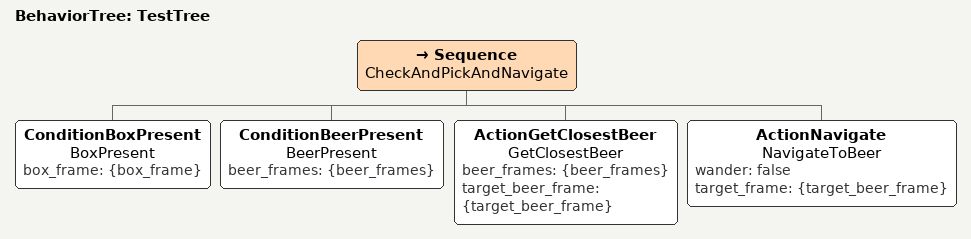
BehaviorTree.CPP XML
<root main_tree_to_execute="TestTree">
    <BehaviorTree ID="TestTree">
        <Sequence name="CheckAndPickAndNavigate">
            <!-- 1) Check for a box; writes “box_frame” -->
            <ConditionBoxPresent
                name="BoxPresent"
                box_frame="{box_frame}" />

            <!-- 2) Find all beers; writes vector “beer_frames” -->
            <ConditionBeerPresent
                name="BeerPresent"
                beer_frames="{beer_frames}" />

            <!-- 3) Choose closest; reads “beer_frames”, writes “target_beer_frame” -->
            <ActionGetClosestBeer
                name="GetClosestBeer"
                beer_frames="{beer_frames}"
                target_beer_frame="{target_beer_frame}" />

            <!-- 4) Navigate to that beer frame -->
            <ActionNavigate
                name="NavigateToBeer"
                wander="false"
                target_frame="{target_beer_frame}" />
        </Sequence>
    </BehaviorTree>
</root>
